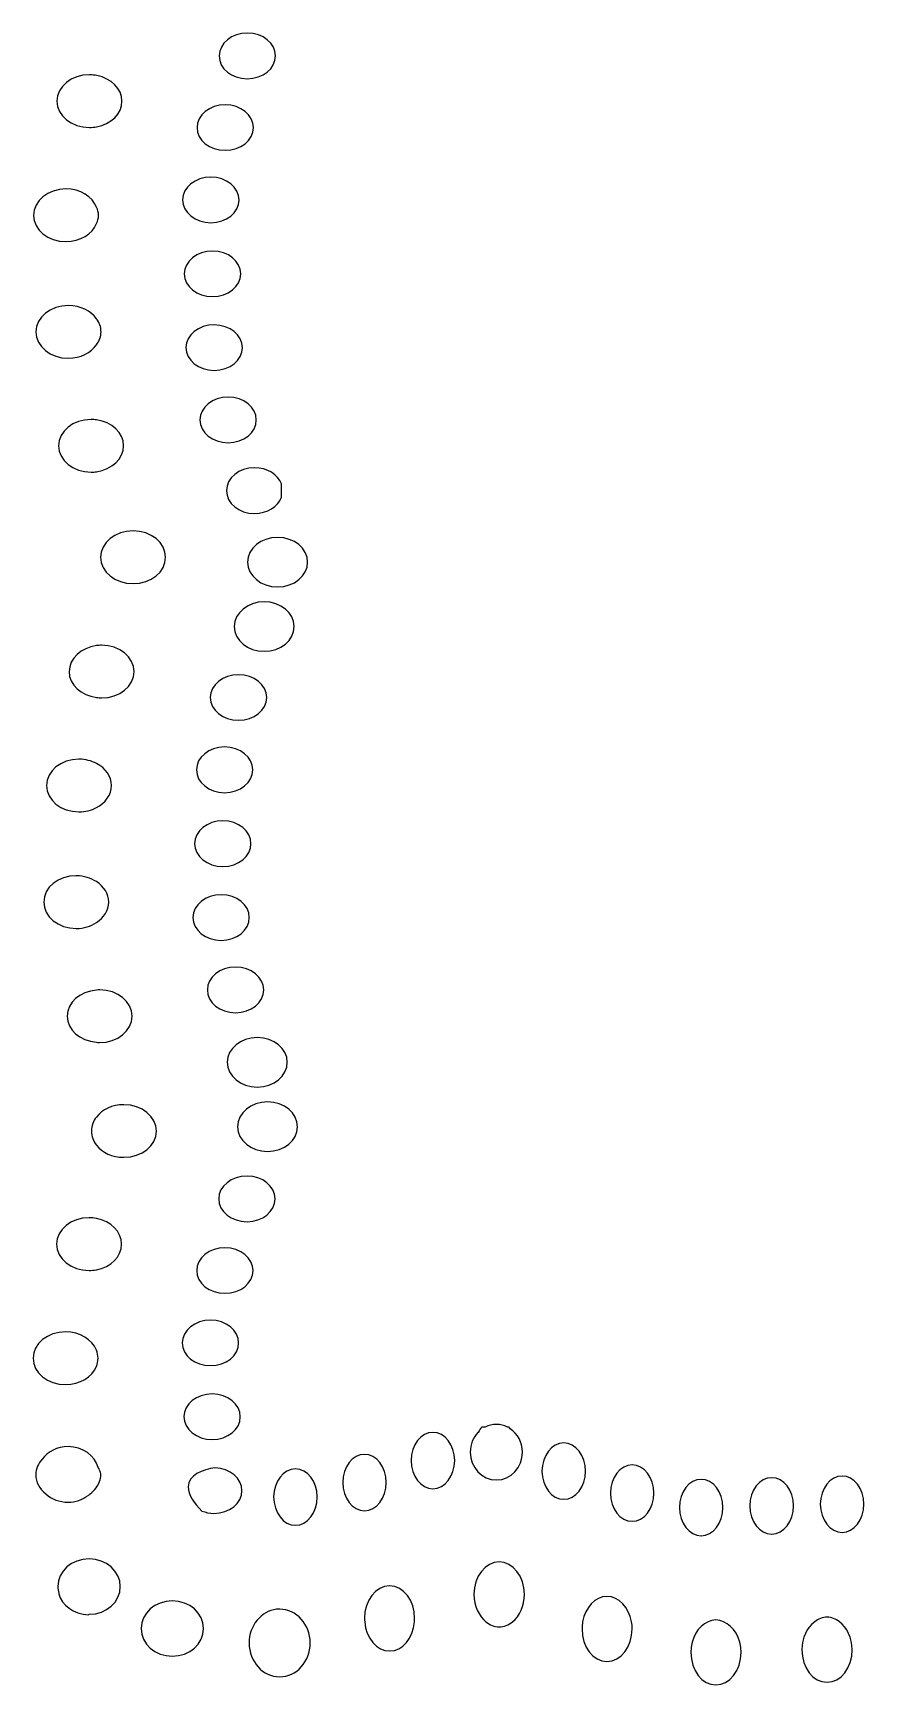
# Model space of a CAD drawing. Header units: centimetres. Extents: x -13.4 to 13.4, y -13.4 to 13.3.
# Drawn here: x -13.23 to -9.96, y -13.13 to -6.62 of the extents above; entities that cross this region are included whole.
import ezdxf

# ---------------------------------------------------------------- set-up
doc = ezdxf.new("R2010")
doc.units = ezdxf.units.CM
doc.header["$MEASUREMENT"] = 0
doc.layers.add('Layer 1', color=7, linetype='Continuous')

msp = doc.modelspace()

# ---------------------------------------------------------------- linework, layer by layer
at = {"layer": 'Layer 1', "color": 22, "lineweight": 25}
for points, knots in [([(-12.3891, -6.6216), (-12.32782, -6.62162), (-12.27829, -6.6621), (-12.27831, -6.71172), (-12.27831, -6.71172), (-12.27833, -6.76134), (-12.32865, -6.80187), (-12.38993, -6.80184), (-12.38993, -6.80184), (-12.45121, -6.80182), (-12.50074, -6.76134), (-12.50072, -6.71172), (-12.50072, -6.71172), (-12.5007, -6.6621), (-12.45038, -6.62158), (-12.3891, -6.6216)], [0, 0, 0, 0, 0.2, 0.2, 0.2, 0.2, 0.4, 0.4, 0.4, 0.4, 0.6, 0.6, 0.6, 0.6, 1, 1, 1, 1]), ([(-13.0117, -6.78614), (-13.00178, -6.78614), (-12.99205, -6.78773), (-12.98276, -6.78945), (-12.98276, -6.78945), (-12.92588, -6.80005), (-12.88353, -6.84104), (-12.88354, -6.89032), (-12.88354, -6.89032), (-12.88356, -6.93954), (-12.9267, -6.98066), (-12.98359, -6.99119), (-12.98359, -6.99119), (-12.99288, -6.99297), (-13.00179, -6.99367), (-13.0117, -6.99367), (-13.0117, -6.99367), (-13.08244, -6.99365), (-13.13988, -6.9476), (-13.13986, -6.89032), (-13.13986, -6.89032), (-13.13984, -6.83297), (-13.08244, -6.78611), (-13.0117, -6.78614)], [0, 0, 0, 0, 0.1428571, 0.1428571, 0.1428571, 0.1428571, 0.2857143, 0.2857143, 0.2857143, 0.2857143, 0.4285714, 0.4285714, 0.4285714, 0.4285714, 0.5714286, 0.5714286, 0.5714286, 0.5714286, 0.7142857, 0.7142857, 0.7142857, 0.7142857, 1, 1, 1, 1]), ([(-12.47675, -6.90438), (-12.41547, -6.9044), (-12.36511, -6.94488), (-12.36513, -6.9945), (-12.36513, -6.9945), (-12.36515, -7.04412), (-12.41547, -7.08382), (-12.47675, -7.0838), (-12.47675, -7.0838), (-12.53803, -7.08378), (-12.58756, -7.04412), (-12.58754, -6.9945), (-12.58754, -6.9945), (-12.58752, -6.94488), (-12.53802, -6.90436), (-12.47675, -6.90438)], [0, 0, 0, 0, 0.2, 0.2, 0.2, 0.2, 0.4, 0.4, 0.4, 0.4, 0.6, 0.6, 0.6, 0.6, 1, 1, 1, 1]), ([(-12.53297, -7.18963), (-12.47169, -7.18965), (-12.42216, -7.23013), (-12.42218, -7.27975), (-12.42218, -7.27975), (-12.4222, -7.32937), (-12.4717, -7.36907), (-12.53297, -7.36905), (-12.53297, -7.36905), (-12.59425, -7.36903), (-12.64461, -7.32855), (-12.64459, -7.27893), (-12.64459, -7.27893), (-12.64457, -7.22931), (-12.59425, -7.18961), (-12.53297, -7.18963)], [0, 0, 0, 0, 0.2, 0.2, 0.2, 0.2, 0.4, 0.4, 0.4, 0.4, 0.6, 0.6, 0.6, 0.6, 1, 1, 1, 1]), ([(-13.10431, -7.23593), (-13.04747, -7.23595), (-13.0003, -7.26633), (-12.98359, -7.30786), (-12.98359, -7.30786), (-12.97949, -7.31804), (-12.97614, -7.32889), (-12.97615, -7.34011), (-12.97615, -7.34011), (-12.97615, -7.3514), (-12.97948, -7.36218), (-12.98359, -7.37236), (-12.98359, -7.37236), (-13.00032, -7.41385), (-13.04743, -7.44349), (-13.10431, -7.44347), (-13.10431, -7.44347), (-13.17505, -7.44345), (-13.23249, -7.3974), (-13.23247, -7.34012), (-13.23247, -7.34012), (-13.23245, -7.28284), (-13.17505, -7.23591), (-13.10431, -7.23594), (-13.10431, -7.23594), (-13.10431, -7.23594), (-13.10431, -7.23593), (-13.10431, -7.23593)], [0, 0, 0, 0, 0.125, 0.125, 0.125, 0.125, 0.25, 0.25, 0.25, 0.25, 0.375, 0.375, 0.375, 0.375, 0.5, 0.5, 0.5, 0.5, 0.625, 0.625, 0.625, 0.625, 0.75, 0.75, 0.75, 0.75, 1, 1, 1, 1]), ([(-12.52636, -7.48067), (-12.46508, -7.48069), (-12.41555, -7.52117), (-12.41557, -7.57079), (-12.41557, -7.57079), (-12.41559, -7.62041), (-12.46509, -7.66011), (-12.52636, -7.66009), (-12.52636, -7.66009), (-12.58764, -7.66007), (-12.638, -7.62041), (-12.63798, -7.57079), (-12.63798, -7.57079), (-12.63796, -7.5212), (-12.58764, -7.48064), (-12.52636, -7.48067)], [0, 0, 0, 0, 0.2, 0.2, 0.2, 0.2, 0.4, 0.4, 0.4, 0.4, 0.6, 0.6, 0.6, 0.6, 1, 1, 1, 1]), ([(-13.09438, -7.69565), (-13.04683, -7.69567), (-13.00569, -7.71662), (-12.98359, -7.74774), (-12.98359, -7.74774), (-12.97281, -7.76296), (-12.96622, -7.78019), (-12.96623, -7.799), (-12.96623, -7.799), (-12.96624, -7.81781), (-12.97276, -7.83505), (-12.98359, -7.85026), (-12.98359, -7.85026), (-13.00575, -7.88136), (-13.04684, -7.90319), (-13.09438, -7.90318), (-13.09438, -7.90318), (-13.16512, -7.90316), (-13.22256, -7.85628), (-13.22254, -7.799), (-13.22254, -7.799), (-13.22252, -7.74172), (-13.16512, -7.69562), (-13.09438, -7.69565)], [0, 0, 0, 0, 0.1428571, 0.1428571, 0.1428571, 0.1428571, 0.2857143, 0.2857143, 0.2857143, 0.2857143, 0.4285714, 0.4285714, 0.4285714, 0.4285714, 0.5714286, 0.5714286, 0.5714286, 0.5714286, 0.7142857, 0.7142857, 0.7142857, 0.7142857, 1, 1, 1, 1]), ([(-12.51974, -7.77172), (-12.45846, -7.77174), (-12.40893, -7.81222), (-12.40895, -7.86184), (-12.40895, -7.86184), (-12.40897, -7.91146), (-12.45847, -7.95116), (-12.51974, -7.95114), (-12.51974, -7.95114), (-12.58106, -7.95112), (-12.63138, -7.91064), (-12.63136, -7.86102), (-12.63136, -7.86102), (-12.63134, -7.8114), (-12.58102, -7.7717), (-12.51974, -7.77172)], [0, 0, 0, 0, 0.2, 0.2, 0.2, 0.2, 0.4, 0.4, 0.4, 0.4, 0.6, 0.6, 0.6, 0.6, 1, 1, 1, 1]), ([(-12.46517, -8.05614), (-12.40389, -8.05616), (-12.35436, -8.09664), (-12.35438, -8.14626), (-12.35438, -8.14626), (-12.3544, -8.19595), (-12.4039, -8.23641), (-12.46517, -8.23638), (-12.46517, -8.23638), (-12.52645, -8.23636), (-12.57681, -8.19595), (-12.57679, -8.14626), (-12.57679, -8.14626), (-12.57677, -8.09664), (-12.52645, -8.05612), (-12.46517, -8.05614)], [0, 0, 0, 0, 0.2, 0.2, 0.2, 0.2, 0.4, 0.4, 0.4, 0.4, 0.6, 0.6, 0.6, 0.6, 1, 1, 1, 1]), ([(-13.00509, -8.14461), (-12.99771, -8.14461), (-12.9906, -8.14529), (-12.98359, -8.14626), (-12.98359, -8.14626), (-12.9231, -8.15455), (-12.87691, -8.19666), (-12.87693, -8.24796), (-12.87693, -8.24796), (-12.87695, -8.29926), (-12.9231, -8.34218), (-12.98359, -8.35049), (-12.98359, -8.35049), (-12.9906, -8.3515), (-12.9977, -8.35215), (-13.00509, -8.35214), (-13.00509, -8.35214), (-13.07583, -8.35212), (-13.13327, -8.30524), (-13.13325, -8.24796), (-13.13325, -8.24796), (-13.13323, -8.19068), (-13.07583, -8.14458), (-13.00509, -8.14461)], [0, 0, 0, 0, 0.1428571, 0.1428571, 0.1428571, 0.1428571, 0.2857143, 0.2857143, 0.2857143, 0.2857143, 0.4285714, 0.4285714, 0.4285714, 0.4285714, 0.5714286, 0.5714286, 0.5714286, 0.5714286, 0.7142857, 0.7142857, 0.7142857, 0.7142857, 1, 1, 1, 1]), ([(-12.36099, -8.33478), (-12.3112, -8.3348), (-12.26924, -8.36184), (-12.25516, -8.39845), (-12.25516, -8.39845), (-12.25516, -8.39845), (-12.25516, -8.45137), (-12.25516, -8.45137), (-12.25516, -8.45137), (-12.26927, -8.48797), (-12.31121, -8.51505), (-12.36099, -8.51504), (-12.36099, -8.51504), (-12.42227, -8.51502), (-12.4718, -8.47454), (-12.47178, -8.42492), (-12.47178, -8.42492), (-12.47176, -8.3753), (-12.42226, -8.33477), (-12.36099, -8.3348), (-12.36099, -8.3348), (-12.36099, -8.3348), (-12.36099, -8.33478), (-12.36099, -8.33478)], [0, 0, 0, 0, 0.1428571, 0.1428571, 0.1428571, 0.1428571, 0.2857143, 0.2857143, 0.2857143, 0.2857143, 0.4285714, 0.4285714, 0.4285714, 0.4285714, 0.5714286, 0.5714286, 0.5714286, 0.5714286, 0.7142857, 0.7142857, 0.7142857, 0.7142857, 1, 1, 1, 1]), ([(-12.83972, -8.58366), (-12.76894, -8.58368), (-12.71154, -8.63056), (-12.71156, -8.68784), (-12.71156, -8.68784), (-12.71158, -8.74512), (-12.76894, -8.79122), (-12.83972, -8.79119), (-12.83972, -8.79119), (-12.91046, -8.79117), (-12.9679, -8.74512), (-12.96788, -8.68784), (-12.96788, -8.68784), (-12.96786, -8.63056), (-12.9105, -8.58364), (-12.83972, -8.58366)], [0, 0, 0, 0, 0.2, 0.2, 0.2, 0.2, 0.4, 0.4, 0.4, 0.4, 0.6, 0.6, 0.6, 0.6, 1, 1, 1, 1]), ([(-12.27004, -8.60929), (-12.20475, -8.60929), (-12.1518, -8.65295), (-12.1518, -8.70686), (-12.1518, -8.70686), (-12.1518, -8.76077), (-12.20475, -8.80443), (-12.27004, -8.80443), (-12.27004, -8.80443), (-12.33533, -8.80443), (-12.38828, -8.76077), (-12.38828, -8.70686), (-12.38828, -8.70686), (-12.38828, -8.65295), (-12.33533, -8.60929), (-12.27004, -8.60929)], [0, 0, 0, 0, 0.2, 0.2, 0.2, 0.2, 0.4, 0.4, 0.4, 0.4, 0.6, 0.6, 0.6, 0.6, 1, 1, 1, 1]), ([(-12.32296, -8.86312), (-12.25767, -8.86312), (-12.20472, -8.90678), (-12.20472, -8.96069), (-12.20472, -8.96069), (-12.20472, -9.0146), (-12.25767, -9.05826), (-12.32296, -9.05826), (-12.32296, -9.05826), (-12.38825, -9.05826), (-12.4412, -9.0146), (-12.4412, -8.96069), (-12.4412, -8.96069), (-12.4412, -8.90678), (-12.38825, -8.86312), (-12.32296, -8.86312)], [0, 0, 0, 0, 0.2, 0.2, 0.2, 0.2, 0.4, 0.4, 0.4, 0.4, 0.6, 0.6, 0.6, 0.6, 1, 1, 1, 1]), ([(-12.96375, -9.03427), (-12.89297, -9.03429), (-12.83557, -9.08117), (-12.83559, -9.13845), (-12.83559, -9.13845), (-12.83561, -9.19573), (-12.89297, -9.24183), (-12.96375, -9.2418), (-12.96375, -9.2418), (-12.9706, -9.2418), (-12.97704, -9.24099), (-12.98359, -9.24015), (-12.98359, -9.24015), (-13.04478, -9.23233), (-13.09192, -9.19022), (-13.0919, -9.13845), (-13.0919, -9.13845), (-13.09188, -9.08668), (-13.04478, -9.0437), (-12.98359, -9.03592), (-12.98359, -9.03592), (-12.97703, -9.03508), (-12.97059, -9.03426), (-12.96375, -9.03427)], [0, 0, 0, 0, 0.1428571, 0.1428571, 0.1428571, 0.1428571, 0.2857143, 0.2857143, 0.2857143, 0.2857143, 0.4285714, 0.4285714, 0.4285714, 0.4285714, 0.5714286, 0.5714286, 0.5714286, 0.5714286, 0.7142857, 0.7142857, 0.7142857, 0.7142857, 1, 1, 1, 1]), ([(-12.42466, -9.15086), (-12.36338, -9.15088), (-12.31302, -9.19053), (-12.31304, -9.24016), (-12.31304, -9.24016), (-12.31306, -9.28978), (-12.36338, -9.33031), (-12.42466, -9.33028), (-12.42466, -9.33028), (-12.48594, -9.33026), (-12.53547, -9.28978), (-12.53545, -9.24016), (-12.53545, -9.24016), (-12.53543, -9.19054), (-12.48593, -9.15084), (-12.42466, -9.15086)], [0, 0, 0, 0, 0.2, 0.2, 0.2, 0.2, 0.4, 0.4, 0.4, 0.4, 0.6, 0.6, 0.6, 0.6, 1, 1, 1, 1]), ([(-12.47923, -9.43528), (-12.41795, -9.4353), (-12.36759, -9.47578), (-12.36761, -9.5254), (-12.36761, -9.5254), (-12.36763, -9.57502), (-12.41795, -9.61554), (-12.47923, -9.61553), (-12.47923, -9.61553), (-12.54051, -9.61551), (-12.59004, -9.57502), (-12.59002, -9.5254), (-12.59002, -9.5254), (-12.59, -9.47578), (-12.5405, -9.43525), (-12.47923, -9.43528)], [0, 0, 0, 0, 0.2, 0.2, 0.2, 0.2, 0.4, 0.4, 0.4, 0.4, 0.6, 0.6, 0.6, 0.6, 1, 1, 1, 1]), ([(-13.05304, -9.48324), (-13.02748, -9.48325), (-13.00354, -9.49015), (-12.98359, -9.5006), (-12.98359, -9.5006), (-12.94821, -9.51906), (-12.92487, -9.5508), (-12.92489, -9.58742), (-12.92489, -9.58742), (-12.9249, -9.62404), (-12.94898, -9.6558), (-12.98442, -9.67424), (-12.98442, -9.67424), (-13.00442, -9.68465), (-13.02753, -9.69078), (-13.05305, -9.69078), (-13.05305, -9.69078), (-13.12379, -9.69076), (-13.18123, -9.64471), (-13.18121, -9.58743), (-13.18121, -9.58743), (-13.18119, -9.53015), (-13.12379, -9.48322), (-13.05305, -9.48325), (-13.05305, -9.48325), (-13.05305, -9.48325), (-13.05304, -9.48324), (-13.05304, -9.48324)], [0, 0, 0, 0, 0.125, 0.125, 0.125, 0.125, 0.25, 0.25, 0.25, 0.25, 0.375, 0.375, 0.375, 0.375, 0.5, 0.5, 0.5, 0.5, 0.625, 0.625, 0.625, 0.625, 0.75, 0.75, 0.75, 0.75, 1, 1, 1, 1]), ([(-12.48584, -9.72633), (-12.42456, -9.72635), (-12.37503, -9.76683), (-12.37505, -9.81645), (-12.37505, -9.81645), (-12.37507, -9.86607), (-12.42457, -9.9066), (-12.48584, -9.90658), (-12.48584, -9.90658), (-12.54712, -9.90656), (-12.59748, -9.86607), (-12.59746, -9.81645), (-12.59746, -9.81645), (-12.59744, -9.76683), (-12.54712, -9.7263), (-12.48584, -9.72633)], [0, 0, 0, 0, 0.2, 0.2, 0.2, 0.2, 0.4, 0.4, 0.4, 0.4, 0.6, 0.6, 0.6, 0.6, 1, 1, 1, 1]), ([(-13.06379, -9.94295), (-13.03346, -9.94296), (-13.00636, -9.95185), (-12.98441, -9.9661), (-12.98441, -9.9661), (-12.95513, -9.98512), (-12.93562, -10.01358), (-12.93563, -10.0463), (-12.93563, -10.0463), (-12.93564, -10.07902), (-12.95516, -10.10832), (-12.98441, -10.12733), (-12.98441, -10.12733), (-13.00632, -10.14153), (-13.03346, -10.15049), (-13.06379, -10.15048), (-13.06379, -10.15048), (-13.13453, -10.15046), (-13.19197, -10.10358), (-13.19195, -10.0463), (-13.19195, -10.0463), (-13.19193, -9.98902), (-13.13453, -9.94289), (-13.06379, -9.94295)], [0, 0, 0, 0, 0.1428571, 0.1428571, 0.1428571, 0.1428571, 0.2857143, 0.2857143, 0.2857143, 0.2857143, 0.4285714, 0.4285714, 0.4285714, 0.4285714, 0.5714286, 0.5714286, 0.5714286, 0.5714286, 0.7142857, 0.7142857, 0.7142857, 0.7142857, 1, 1, 1, 1]), ([(-12.49246, -10.01737), (-12.43118, -10.01739), (-12.38165, -10.0578), (-12.38167, -10.10749), (-12.38167, -10.10749), (-12.38169, -10.15711), (-12.43119, -10.19763), (-12.49246, -10.19762), (-12.49246, -10.19762), (-12.55374, -10.1976), (-12.60406, -10.15711), (-12.60408, -10.10749), (-12.60408, -10.10749), (-12.60406, -10.0578), (-12.55374, -10.01735), (-12.49246, -10.01737)], [0, 0, 0, 0, 0.2, 0.2, 0.2, 0.2, 0.4, 0.4, 0.4, 0.4, 0.6, 0.6, 0.6, 0.6, 1, 1, 1, 1]), ([(-12.43623, -10.30262), (-12.37495, -10.30264), (-12.32459, -10.34312), (-12.32461, -10.39275), (-12.32461, -10.39275), (-12.32463, -10.44237), (-12.37495, -10.48289), (-12.43623, -10.48287), (-12.43623, -10.48287), (-12.49751, -10.48285), (-12.54704, -10.44237), (-12.54702, -10.39275), (-12.54702, -10.39275), (-12.547, -10.34313), (-12.4975, -10.3026), (-12.43623, -10.30262)], [0, 0, 0, 0, 0.2, 0.2, 0.2, 0.2, 0.4, 0.4, 0.4, 0.4, 0.6, 0.6, 0.6, 0.6, 1, 1, 1, 1]), ([(-12.97119, -10.39274), (-12.90041, -10.39276), (-12.84384, -10.43881), (-12.84386, -10.49609), (-12.84386, -10.49609), (-12.84388, -10.55337), (-12.90124, -10.60029), (-12.97202, -10.60027), (-12.97202, -10.60027), (-12.97638, -10.60027), (-12.98015, -10.59902), (-12.98442, -10.59862), (-12.98442, -10.59862), (-13.0491, -10.59332), (-13.09937, -10.54985), (-13.09935, -10.49609), (-13.09935, -10.49609), (-13.09933, -10.44234), (-13.0491, -10.39878), (-12.98442, -10.39356), (-12.98442, -10.39356), (-12.98015, -10.39323), (-12.97555, -10.39273), (-12.97119, -10.39273), (-12.97119, -10.39273), (-12.97119, -10.39273), (-12.97119, -10.39274), (-12.97119, -10.39274)], [0, 0, 0, 0, 0.125, 0.125, 0.125, 0.125, 0.25, 0.25, 0.25, 0.25, 0.375, 0.375, 0.375, 0.375, 0.5, 0.5, 0.5, 0.5, 0.625, 0.625, 0.625, 0.625, 0.75, 0.75, 0.75, 0.75, 1, 1, 1, 1]), ([(-12.35024, -10.58043), (-12.28495, -10.58043), (-12.232, -10.62409), (-12.232, -10.678), (-12.232, -10.678), (-12.232, -10.73191), (-12.28495, -10.77557), (-12.35024, -10.77557), (-12.35024, -10.77557), (-12.41553, -10.77557), (-12.46848, -10.73191), (-12.46848, -10.678), (-12.46848, -10.678), (-12.46848, -10.62409), (-12.41553, -10.58043), (-12.35024, -10.58043)], [0, 0, 0, 0, 0.2, 0.2, 0.2, 0.2, 0.4, 0.4, 0.4, 0.4, 0.6, 0.6, 0.6, 0.6, 1, 1, 1, 1]), ([(-12.8761, -10.84502), (-12.80532, -10.84504), (-12.74792, -10.89192), (-12.74794, -10.9492), (-12.74794, -10.9492), (-12.74796, -11.00648), (-12.80532, -11.05258), (-12.8761, -11.05255), (-12.8761, -11.05255), (-12.92178, -11.05253), (-12.96173, -11.03373), (-12.98441, -11.00459), (-12.98441, -11.00459), (-12.99685, -10.98856), (-13.00426, -10.96948), (-13.00425, -10.94919), (-13.00425, -10.94919), (-13.00424, -10.92883), (-12.99686, -10.90981), (-12.98441, -10.89379), (-12.98441, -10.89379), (-12.96171, -10.86467), (-12.92177, -10.84499), (-12.8761, -10.84501), (-12.8761, -10.84501), (-12.8761, -10.84501), (-12.8761, -10.84502), (-12.8761, -10.84502)], [0, 0, 0, 0, 0.125, 0.125, 0.125, 0.125, 0.25, 0.25, 0.25, 0.25, 0.375, 0.375, 0.375, 0.375, 0.5, 0.5, 0.5, 0.5, 0.625, 0.625, 0.625, 0.625, 0.75, 0.75, 0.75, 0.75, 1, 1, 1, 1]), ([(-12.30973, -10.83427), (-12.24444, -10.83427), (-12.19149, -10.87793), (-12.19149, -10.93184), (-12.19149, -10.93184), (-12.19149, -10.98575), (-12.24444, -11.02941), (-12.30973, -11.02941), (-12.30973, -11.02941), (-12.37502, -11.02941), (-12.42797, -10.98575), (-12.42797, -10.93184), (-12.42797, -10.93184), (-12.42797, -10.87793), (-12.37502, -10.83427), (-12.30973, -10.83427)], [0, 0, 0, 0, 0.2, 0.2, 0.2, 0.2, 0.4, 0.4, 0.4, 0.4, 0.6, 0.6, 0.6, 0.6, 1, 1, 1, 1]), ([(-12.39076, -11.12614), (-12.32948, -11.12616), (-12.27995, -11.16664), (-12.27997, -11.21627), (-12.27997, -11.21627), (-12.27999, -11.26589), (-12.32949, -11.30641), (-12.39076, -11.30639), (-12.39076, -11.30639), (-12.45204, -11.30637), (-12.5024, -11.26589), (-12.50238, -11.21627), (-12.50238, -11.21627), (-12.50236, -11.16665), (-12.45204, -11.12612), (-12.39076, -11.12614)], [0, 0, 0, 0, 0.2, 0.2, 0.2, 0.2, 0.4, 0.4, 0.4, 0.4, 0.6, 0.6, 0.6, 0.6, 1, 1, 1, 1]), ([(-13.01335, -11.29067), (-13.00343, -11.29067), (-12.9937, -11.29219), (-12.98441, -11.29398), (-12.98441, -11.29398), (-12.92753, -11.30455), (-12.88518, -11.34557), (-12.88519, -11.39485), (-12.88519, -11.39485), (-12.88521, -11.44413), (-12.92753, -11.48513), (-12.98441, -11.49572), (-12.98441, -11.49572), (-12.9937, -11.49743), (-13.00343, -11.4982), (-13.01335, -11.4982), (-13.01335, -11.4982), (-13.08409, -11.49818), (-13.14153, -11.45213), (-13.14151, -11.39485), (-13.14151, -11.39485), (-13.14149, -11.33757), (-13.08409, -11.29064), (-13.01335, -11.29067)], [0, 0, 0, 0, 0.1428571, 0.1428571, 0.1428571, 0.1428571, 0.2857143, 0.2857143, 0.2857143, 0.2857143, 0.4285714, 0.4285714, 0.4285714, 0.4285714, 0.5714286, 0.5714286, 0.5714286, 0.5714286, 0.7142857, 0.7142857, 0.7142857, 0.7142857, 1, 1, 1, 1]), ([(-12.47757, -11.40891), (-12.41629, -11.40893), (-12.36676, -11.44941), (-12.36678, -11.49904), (-12.36678, -11.49904), (-12.3668, -11.54866), (-12.4163, -11.58836), (-12.47757, -11.58834), (-12.47757, -11.58834), (-12.53885, -11.58832), (-12.58921, -11.54866), (-12.58919, -11.49904), (-12.58919, -11.49904), (-12.58917, -11.44942), (-12.53885, -11.40889), (-12.47757, -11.40891)], [0, 0, 0, 0, 0.2, 0.2, 0.2, 0.2, 0.4, 0.4, 0.4, 0.4, 0.6, 0.6, 0.6, 0.6, 1, 1, 1, 1]), ([(-12.53462, -11.69416), (-12.47334, -11.69418), (-12.42381, -11.73466), (-12.42383, -11.78428), (-12.42383, -11.78428), (-12.42385, -11.8339), (-12.47335, -11.8736), (-12.53462, -11.87358), (-12.53462, -11.87358), (-12.5959, -11.87356), (-12.64626, -11.83391), (-12.64624, -11.78428), (-12.64624, -11.78428), (-12.64622, -11.73469), (-12.5959, -11.69414), (-12.53462, -11.69416)], [0, 0, 0, 0, 0.2, 0.2, 0.2, 0.2, 0.4, 0.4, 0.4, 0.4, 0.6, 0.6, 0.6, 0.6, 1, 1, 1, 1]), ([(-13.10596, -11.74047), (-13.04912, -11.74049), (-13.00112, -11.77094), (-12.98442, -11.8124), (-12.98442, -11.8124), (-12.98032, -11.82258), (-12.9778, -11.83336), (-12.97781, -11.84465), (-12.97781, -11.84465), (-12.97781, -11.85587), (-12.98031, -11.86672), (-12.98442, -11.87689), (-12.98442, -11.87689), (-13.00115, -11.91844), (-13.04908, -11.94801), (-13.10596, -11.948), (-13.10596, -11.948), (-13.1767, -11.94798), (-13.23414, -11.90193), (-13.23412, -11.84465), (-13.23412, -11.84465), (-13.2341, -11.7873), (-13.1767, -11.74044), (-13.10596, -11.74047)], [0, 0, 0, 0, 0.1428571, 0.1428571, 0.1428571, 0.1428571, 0.2857143, 0.2857143, 0.2857143, 0.2857143, 0.4285714, 0.4285714, 0.4285714, 0.4285714, 0.5714286, 0.5714286, 0.5714286, 0.5714286, 0.7142857, 0.7142857, 0.7142857, 0.7142857, 1, 1, 1, 1]), ([(-12.52801, -11.98521), (-12.46673, -11.98523), (-12.4172, -12.02571), (-12.41722, -12.07533), (-12.41722, -12.07533), (-12.41724, -12.12495), (-12.46674, -12.16465), (-12.52801, -12.16463), (-12.52801, -12.16463), (-12.58929, -12.16437), (-12.63965, -12.12412), (-12.63963, -12.0745), (-12.63963, -12.0745), (-12.63961, -12.02491), (-12.58929, -11.98518), (-12.52801, -11.9852), (-12.52801, -11.9852), (-12.52801, -11.9852), (-12.52801, -11.98521), (-12.52801, -11.98521)], [0, 0, 0, 0, 0.1666667, 0.1666667, 0.1666667, 0.1666667, 0.3333333, 0.3333333, 0.3333333, 0.3333333, 0.5, 0.5, 0.5, 0.5, 0.6666667, 0.6666667, 0.6666667, 0.6666667, 1, 1, 1, 1]), ([(-11.40766, -12.10507), (-11.39177, -12.10507), (-11.37728, -12.10898), (-11.36384, -12.11582), (-11.36384, -12.11582), (-11.36384, -12.11582), (-11.35805, -12.11582), (-11.35805, -12.11582), (-11.35805, -12.11582), (-11.35619, -12.11775), (-11.35482, -12.12031), (-11.35309, -12.12243), (-11.35309, -12.12243), (-11.32435, -12.14186), (-11.30513, -12.17533), (-11.30513, -12.21421), (-11.30513, -12.21421), (-11.30513, -12.27456), (-11.35082, -12.32418), (-11.40766, -12.32418), (-11.40766, -12.32418), (-11.46449, -12.32418), (-11.51101, -12.27464), (-11.51101, -12.21421), (-11.51101, -12.21421), (-11.51101, -12.18392), (-11.49905, -12.15713), (-11.48042, -12.13731), (-11.48042, -12.13731), (-11.48015, -12.13702), (-11.47987, -12.13678), (-11.47959, -12.13649), (-11.47959, -12.13649), (-11.47511, -12.129), (-11.47043, -12.12172), (-11.46471, -12.11582), (-11.46471, -12.11582), (-11.46471, -12.11582), (-11.45231, -12.11582), (-11.45231, -12.11582), (-11.45231, -12.11582), (-11.43887, -12.10898), (-11.42355, -12.10507), (-11.40766, -12.10507)], [0, 0, 0, 0, 0.0833333, 0.0833333, 0.0833333, 0.0833333, 0.1666667, 0.1666667, 0.1666667, 0.1666667, 0.25, 0.25, 0.25, 0.25, 0.3333333, 0.3333333, 0.3333333, 0.3333333, 0.4166667, 0.4166667, 0.4166667, 0.4166667, 0.5, 0.5, 0.5, 0.5, 0.5833333, 0.5833333, 0.5833333, 0.5833333, 0.6666667, 0.6666667, 0.6666667, 0.6666667, 0.75, 0.75, 0.75, 0.75, 0.8333333, 0.8333333, 0.8333333, 0.8333333, 1, 1, 1, 1]), ([(-11.65819, -12.13649), (-11.61085, -12.13675), (-11.5722, -12.186), (-11.5722, -12.24729), (-11.5722, -12.24729), (-11.5722, -12.30839), (-11.61085, -12.35891), (-11.65819, -12.35891), (-11.65819, -12.35891), (-11.70553, -12.35891), (-11.74418, -12.30857), (-11.74418, -12.24729), (-11.74418, -12.24729), (-11.74418, -12.18584), (-11.70553, -12.13649), (-11.65819, -12.13649)], [0, 0, 0, 0, 0.2, 0.2, 0.2, 0.2, 0.4, 0.4, 0.4, 0.4, 0.6, 0.6, 0.6, 0.6, 1, 1, 1, 1]), ([(-13.09604, -12.19272), (-13.03865, -12.19272), (-12.99054, -12.22807), (-12.97698, -12.2754), (-12.97698, -12.2754), (-12.97293, -12.28168), (-12.96983, -12.28826), (-12.96788, -12.29524), (-12.96788, -12.29524), (-12.96757, -12.29811), (-12.96705, -12.30075), (-12.96705, -12.30351), (-12.96705, -12.30351), (-12.96706, -12.32214), (-12.97441, -12.33955), (-12.98524, -12.35477), (-12.98524, -12.35477), (-12.99153, -12.3637), (-12.99944, -12.3717), (-13.00839, -12.37875), (-13.00839, -12.37875), (-13.01127, -12.38103), (-13.01436, -12.38332), (-13.01749, -12.38536), (-13.01749, -12.38536), (-13.03889, -12.4014), (-13.0659, -12.41182), (-13.09604, -12.41182), (-13.09604, -12.41182), (-13.12999, -12.41182), (-13.16059, -12.39938), (-13.18286, -12.37958), (-13.18286, -12.37958), (-13.18316, -12.37924), (-13.18339, -12.37902), (-13.18369, -12.37876), (-13.18369, -12.37876), (-13.20824, -12.35974), (-13.22339, -12.33309), (-13.22338, -12.30352), (-13.22338, -12.30352), (-13.22337, -12.28), (-13.21386, -12.25877), (-13.19775, -12.24151), (-13.19775, -12.24151), (-13.17564, -12.21239), (-13.13849, -12.19273), (-13.09605, -12.19273), (-13.09605, -12.19273), (-13.09605, -12.19273), (-13.09604, -12.19272), (-13.09604, -12.19272)], [0, 0, 0, 0, 0.0714286, 0.0714286, 0.0714286, 0.0714286, 0.1428571, 0.1428571, 0.1428571, 0.1428571, 0.2142857, 0.2142857, 0.2142857, 0.2142857, 0.2857143, 0.2857143, 0.2857143, 0.2857143, 0.3571429, 0.3571429, 0.3571429, 0.3571429, 0.4285714, 0.4285714, 0.4285714, 0.4285714, 0.5, 0.5, 0.5, 0.5, 0.5714286, 0.5714286, 0.5714286, 0.5714286, 0.6428571, 0.6428571, 0.6428571, 0.6428571, 0.7142857, 0.7142857, 0.7142857, 0.7142857, 0.7857143, 0.7857143, 0.7857143, 0.7857143, 0.8571429, 0.8571429, 0.8571429, 0.8571429, 1, 1, 1, 1]), ([(-11.92774, -12.22331), (-11.8804, -12.22331), (-11.84175, -12.27283), (-11.84175, -12.3341), (-11.84175, -12.3341), (-11.84175, -12.39538), (-11.8804, -12.44572), (-11.92774, -12.44572), (-11.92774, -12.44572), (-11.97508, -12.44546), (-12.01373, -12.39538), (-12.01373, -12.3341), (-12.01373, -12.3341), (-12.01373, -12.27282), (-11.97508, -12.22331), (-11.92774, -12.22331)], [0, 0, 0, 0, 0.2, 0.2, 0.2, 0.2, 0.4, 0.4, 0.4, 0.4, 0.6, 0.6, 0.6, 0.6, 1, 1, 1, 1]), ([(-11.14225, -12.17783), (-11.09491, -12.17757), (-11.05626, -12.22817), (-11.05626, -12.28945), (-11.05626, -12.28945), (-11.05626, -12.35073), (-11.09491, -12.40024), (-11.14225, -12.40024), (-11.14225, -12.40024), (-11.18959, -12.40024), (-11.22824, -12.35072), (-11.22824, -12.28945), (-11.22824, -12.28945), (-11.22824, -12.22817), (-11.18959, -12.17783), (-11.14225, -12.17783)], [0, 0, 0, 0, 0.2, 0.2, 0.2, 0.2, 0.4, 0.4, 0.4, 0.4, 0.6, 0.6, 0.6, 0.6, 1, 1, 1, 1]), ([(-12.51643, -12.27624), (-12.4575, -12.27841), (-12.41058, -12.31811), (-12.4106, -12.36637), (-12.4106, -12.36637), (-12.41062, -12.41588), (-12.46012, -12.45569), (-12.52139, -12.45567), (-12.52139, -12.45567), (-12.53836, -12.45541), (-12.55406, -12.45211), (-12.56852, -12.44657), (-12.56852, -12.44657), (-12.5991, -12.41809), (-12.62309, -12.38213), (-12.62309, -12.35148), (-12.62309, -12.35148), (-12.62309, -12.30432), (-12.56504, -12.28316), (-12.51643, -12.27624)], [0, 0, 0, 0, 0.1666667, 0.1666667, 0.1666667, 0.1666667, 0.3333333, 0.3333333, 0.3333333, 0.3333333, 0.5, 0.5, 0.5, 0.5, 0.6666667, 0.6666667, 0.6666667, 0.6666667, 1, 1, 1, 1]), ([(-12.19976, -12.28038), (-12.15242, -12.28012), (-12.11377, -12.32989), (-12.11377, -12.39117), (-12.11377, -12.39117), (-12.11377, -12.45262), (-12.15242, -12.50275), (-12.19976, -12.50279), (-12.19976, -12.50279), (-12.2471, -12.50279), (-12.28575, -12.45245), (-12.28575, -12.39117), (-12.28575, -12.39117), (-12.28575, -12.33007), (-12.2471, -12.28038), (-12.19976, -12.28038)], [0, 0, 0, 0, 0.2, 0.2, 0.2, 0.2, 0.4, 0.4, 0.4, 0.4, 0.6, 0.6, 0.6, 0.6, 1, 1, 1, 1]), ([(-10.87271, -12.26466), (-10.82537, -12.26466), (-10.78672, -12.315), (-10.78672, -12.37628), (-10.78672, -12.37628), (-10.78672, -12.43738), (-10.82537, -12.48707), (-10.87271, -12.48707), (-10.87271, -12.48707), (-10.92005, -12.48733), (-10.9587, -12.43756), (-10.9587, -12.37628), (-10.9587, -12.37628), (-10.9587, -12.31483), (-10.92005, -12.26466), (-10.87271, -12.26466)], [0, 0, 0, 0, 0.2, 0.2, 0.2, 0.2, 0.4, 0.4, 0.4, 0.4, 0.6, 0.6, 0.6, 0.6, 1, 1, 1, 1]), ([(-10.60069, -12.32172), (-10.55335, -12.32198), (-10.5147, -12.37123), (-10.5147, -12.43252), (-10.5147, -12.43252), (-10.5147, -12.49362), (-10.55335, -12.54414), (-10.60069, -12.54414), (-10.60069, -12.54414), (-10.64799, -12.54414), (-10.68668, -12.4938), (-10.68668, -12.43252), (-10.68668, -12.43252), (-10.68668, -12.37107), (-10.64803, -12.32173), (-10.60069, -12.32172)], [0, 0, 0, 0, 0.2, 0.2, 0.2, 0.2, 0.4, 0.4, 0.4, 0.4, 0.6, 0.6, 0.6, 0.6, 1, 1, 1, 1]), ([(-10.32287, -12.3151), (-10.27553, -12.31536), (-10.23688, -12.36461), (-10.23688, -12.4259), (-10.23688, -12.4259), (-10.23688, -12.487), (-10.27553, -12.53752), (-10.32287, -12.53752), (-10.32287, -12.53752), (-10.37017, -12.53752), (-10.40886, -12.48718), (-10.40886, -12.4259), (-10.40886, -12.4259), (-10.40886, -12.36445), (-10.37021, -12.3151), (-10.32287, -12.3151)], [0, 0, 0, 0, 0.2, 0.2, 0.2, 0.2, 0.4, 0.4, 0.4, 0.4, 0.6, 0.6, 0.6, 0.6, 1, 1, 1, 1]), ([(-10.04506, -12.30849), (-9.99772, -12.30875), (-9.95907, -12.358), (-9.95907, -12.41929), (-9.95907, -12.41929), (-9.95907, -12.48043), (-9.99772, -12.53091), (-10.04506, -12.53091), (-10.04506, -12.53091), (-10.0924, -12.53091), (-10.13105, -12.48057), (-10.13105, -12.41929), (-10.13105, -12.41929), (-10.13105, -12.35783), (-10.0924, -12.3085), (-10.04506, -12.30849)], [0, 0, 0, 0, 0.2, 0.2, 0.2, 0.2, 0.4, 0.4, 0.4, 0.4, 0.6, 0.6, 0.6, 0.6, 1, 1, 1, 1]), ([(-13.01335, -12.63509), (-12.94545, -12.63509), (-12.89015, -12.6838), (-12.89015, -12.74423), (-12.89015, -12.74423), (-12.89015, -12.80441), (-12.94501, -12.85297), (-13.01252, -12.85337), (-13.01252, -12.85337), (-13.0127, -12.85363), (-13.01317, -12.85311), (-13.01335, -12.85337), (-13.01335, -12.85337), (-13.01433, -12.85414), (-13.01483, -12.85509), (-13.01583, -12.85586), (-13.01583, -12.85586), (-13.07392, -12.85242), (-13.12143, -12.81763), (-13.13241, -12.77235), (-13.13241, -12.77235), (-13.13254, -12.77182), (-13.13229, -12.77124), (-13.13241, -12.77071), (-13.13241, -12.77071), (-13.13476, -12.76227), (-13.13654, -12.75333), (-13.13654, -12.74425), (-13.13654, -12.74425), (-13.13654, -12.68382), (-13.08124, -12.63511), (-13.01334, -12.63511), (-13.01334, -12.63511), (-13.01334, -12.63511), (-13.01335, -12.63509), (-13.01335, -12.63509)], [0, 0, 0, 0, 0.1, 0.1, 0.1, 0.1, 0.2, 0.2, 0.2, 0.2, 0.3, 0.3, 0.3, 0.3, 0.4, 0.4, 0.4, 0.4, 0.5, 0.5, 0.5, 0.5, 0.6, 0.6, 0.6, 0.6, 0.7, 0.7, 0.7, 0.7, 0.8, 0.8, 0.8, 0.8, 1, 1, 1, 1]), ([(-11.39692, -12.64666), (-11.34228, -12.64666), (-11.2977, -12.70422), (-11.2977, -12.77482), (-11.2977, -12.77482), (-11.2977, -12.8205), (-11.31622, -12.86044), (-11.344, -12.88314), (-11.344, -12.88314), (-11.35926, -12.89559), (-11.37753, -12.90298), (-11.39692, -12.90298), (-11.39692, -12.90298), (-11.41631, -12.90298), (-11.43375, -12.89559), (-11.44901, -12.88314), (-11.44901, -12.88314), (-11.4768, -12.86045), (-11.49614, -12.82053), (-11.49614, -12.77482), (-11.49614, -12.77482), (-11.49614, -12.70405), (-11.45156, -12.64666), (-11.39692, -12.64666)], [0, 0, 0, 0, 0.1428571, 0.1428571, 0.1428571, 0.1428571, 0.2857143, 0.2857143, 0.2857143, 0.2857143, 0.4285714, 0.4285714, 0.4285714, 0.4285714, 0.5714286, 0.5714286, 0.5714286, 0.5714286, 0.7142857, 0.7142857, 0.7142857, 0.7142857, 1, 1, 1, 1]), ([(-11.82852, -12.74174), (-11.77388, -12.742), (-11.73013, -12.79912), (-11.73013, -12.8699), (-11.73013, -12.8699), (-11.73013, -12.87426), (-11.73064, -12.87886), (-11.73096, -12.88313), (-11.73096, -12.88313), (-11.73599, -12.94781), (-11.77728, -12.99806), (-11.82853, -12.99806), (-11.82853, -12.99806), (-11.87978, -12.99806), (-11.92189, -12.94781), (-11.92692, -12.88313), (-11.92692, -12.88313), (-11.92727, -12.87886), (-11.92775, -12.87426), (-11.92775, -12.8699), (-11.92775, -12.8699), (-11.92775, -12.79912), (-11.88317, -12.74174), (-11.82853, -12.74174), (-11.82853, -12.74174), (-11.82853, -12.74174), (-11.82852, -12.74174), (-11.82852, -12.74174)], [0, 0, 0, 0, 0.125, 0.125, 0.125, 0.125, 0.25, 0.25, 0.25, 0.25, 0.375, 0.375, 0.375, 0.375, 0.5, 0.5, 0.5, 0.5, 0.625, 0.625, 0.625, 0.625, 0.75, 0.75, 0.75, 0.75, 1, 1, 1, 1]), ([(-12.68511, -12.80045), (-12.61721, -12.80045), (-12.56191, -12.84916), (-12.56191, -12.90959), (-12.56191, -12.90959), (-12.56191, -12.97002), (-12.61721, -13.01873), (-12.68511, -13.01873), (-12.68511, -13.01873), (-12.75301, -13.01873), (-12.80831, -12.97002), (-12.80831, -12.90959), (-12.80831, -12.90959), (-12.80831, -12.84916), (-12.75301, -12.80045), (-12.68511, -12.80045)], [0, 0, 0, 0, 0.2, 0.2, 0.2, 0.2, 0.4, 0.4, 0.4, 0.4, 0.6, 0.6, 0.6, 0.6, 1, 1, 1, 1]), ([(-10.97193, -12.78309), (-10.92498, -12.78309), (-10.88529, -12.82626), (-10.87519, -12.88313), (-10.87519, -12.88313), (-10.87355, -12.89242), (-10.87271, -12.90133), (-10.87271, -12.91124), (-10.87271, -12.91124), (-10.87271, -12.98198), (-10.91729, -13.03957), (-10.97193, -13.0394), (-10.97193, -13.0394), (-11.02661, -13.0394), (-11.07039, -12.98198), (-11.07032, -12.91124), (-11.07032, -12.91124), (-11.07032, -12.90132), (-11.06947, -12.89243), (-11.06784, -12.88313), (-11.06784, -12.88313), (-11.05774, -12.82625), (-11.01894, -12.78309), (-10.97193, -12.78309)], [0, 0, 0, 0, 0.1428571, 0.1428571, 0.1428571, 0.1428571, 0.2857143, 0.2857143, 0.2857143, 0.2857143, 0.4285714, 0.4285714, 0.4285714, 0.4285714, 0.5714286, 0.5714286, 0.5714286, 0.5714286, 0.7142857, 0.7142857, 0.7142857, 0.7142857, 1, 1, 1, 1]), ([(-12.27417, -12.83352), (-12.27012, -12.83307), (-12.26593, -12.83352), (-12.26177, -12.83352), (-12.26177, -12.83352), (-12.19518, -12.83352), (-12.14188, -12.89326), (-12.14188, -12.96664), (-12.14188, -12.96664), (-12.14188, -13.04011), (-12.19518, -13.09976), (-12.26177, -13.09976), (-12.26177, -13.09976), (-12.32836, -13.09976), (-12.38249, -13.04012), (-12.38249, -12.96664), (-12.38249, -12.96664), (-12.38249, -12.89776), (-12.33499, -12.84034), (-12.27418, -12.83352), (-12.27418, -12.83352), (-12.27418, -12.83352), (-12.27417, -12.83352), (-12.27417, -12.83352)], [0, 0, 0, 0, 0.1428571, 0.1428571, 0.1428571, 0.1428571, 0.2857143, 0.2857143, 0.2857143, 0.2857143, 0.4285714, 0.4285714, 0.4285714, 0.4285714, 0.5714286, 0.5714286, 0.5714286, 0.5714286, 0.7142857, 0.7142857, 0.7142857, 0.7142857, 1, 1, 1, 1]), ([(-10.54281, -12.87569), (-10.53207, -12.87569), (-10.5219, -12.87903), (-10.51222, -12.88313), (-10.51222, -12.88313), (-10.47264, -12.89985), (-10.44359, -12.94697), (-10.44359, -13.00385), (-10.44359, -13.00385), (-10.44359, -13.07459), (-10.48817, -13.13201), (-10.54281, -13.13201), (-10.54281, -13.13201), (-10.59748, -13.13201), (-10.6412, -13.07459), (-10.6412, -13.00385), (-10.6412, -13.00385), (-10.6412, -12.94701), (-10.61298, -12.89986), (-10.5734, -12.88313), (-10.5734, -12.88313), (-10.56372, -12.87902), (-10.55354, -12.87569), (-10.54281, -12.87569)], [0, 0, 0, 0, 0.1428571, 0.1428571, 0.1428571, 0.1428571, 0.2857143, 0.2857143, 0.2857143, 0.2857143, 0.4285714, 0.4285714, 0.4285714, 0.4285714, 0.5714286, 0.5714286, 0.5714286, 0.5714286, 0.7142857, 0.7142857, 0.7142857, 0.7142857, 1, 1, 1, 1]), ([(-10.10459, -12.86494), (-10.08664, -12.86494), (-10.07033, -12.8723), (-10.05581, -12.88313), (-10.05581, -12.88313), (-10.02613, -12.90528), (-10.00537, -12.94573), (-10.00537, -12.9931), (-10.00537, -12.9931), (-10.00537, -13.06384), (-10.04995, -13.12126), (-10.10459, -13.12126), (-10.10459, -13.12126), (-10.15927, -13.12126), (-10.20381, -13.06401), (-10.20381, -12.9931), (-10.20381, -12.9931), (-10.20381, -12.94555), (-10.18305, -12.90525), (-10.15337, -12.88313), (-10.15337, -12.88313), (-10.13885, -12.87234), (-10.12257, -12.86494), (-10.10459, -12.86494)], [0, 0, 0, 0, 0.1428571, 0.1428571, 0.1428571, 0.1428571, 0.2857143, 0.2857143, 0.2857143, 0.2857143, 0.4285714, 0.4285714, 0.4285714, 0.4285714, 0.5714286, 0.5714286, 0.5714286, 0.5714286, 0.7142857, 0.7142857, 0.7142857, 0.7142857, 1, 1, 1, 1])]:
    msp.add_open_spline(points, degree=3, knots=knots, dxfattribs=at)

doc.saveas('drawing.dxf')
